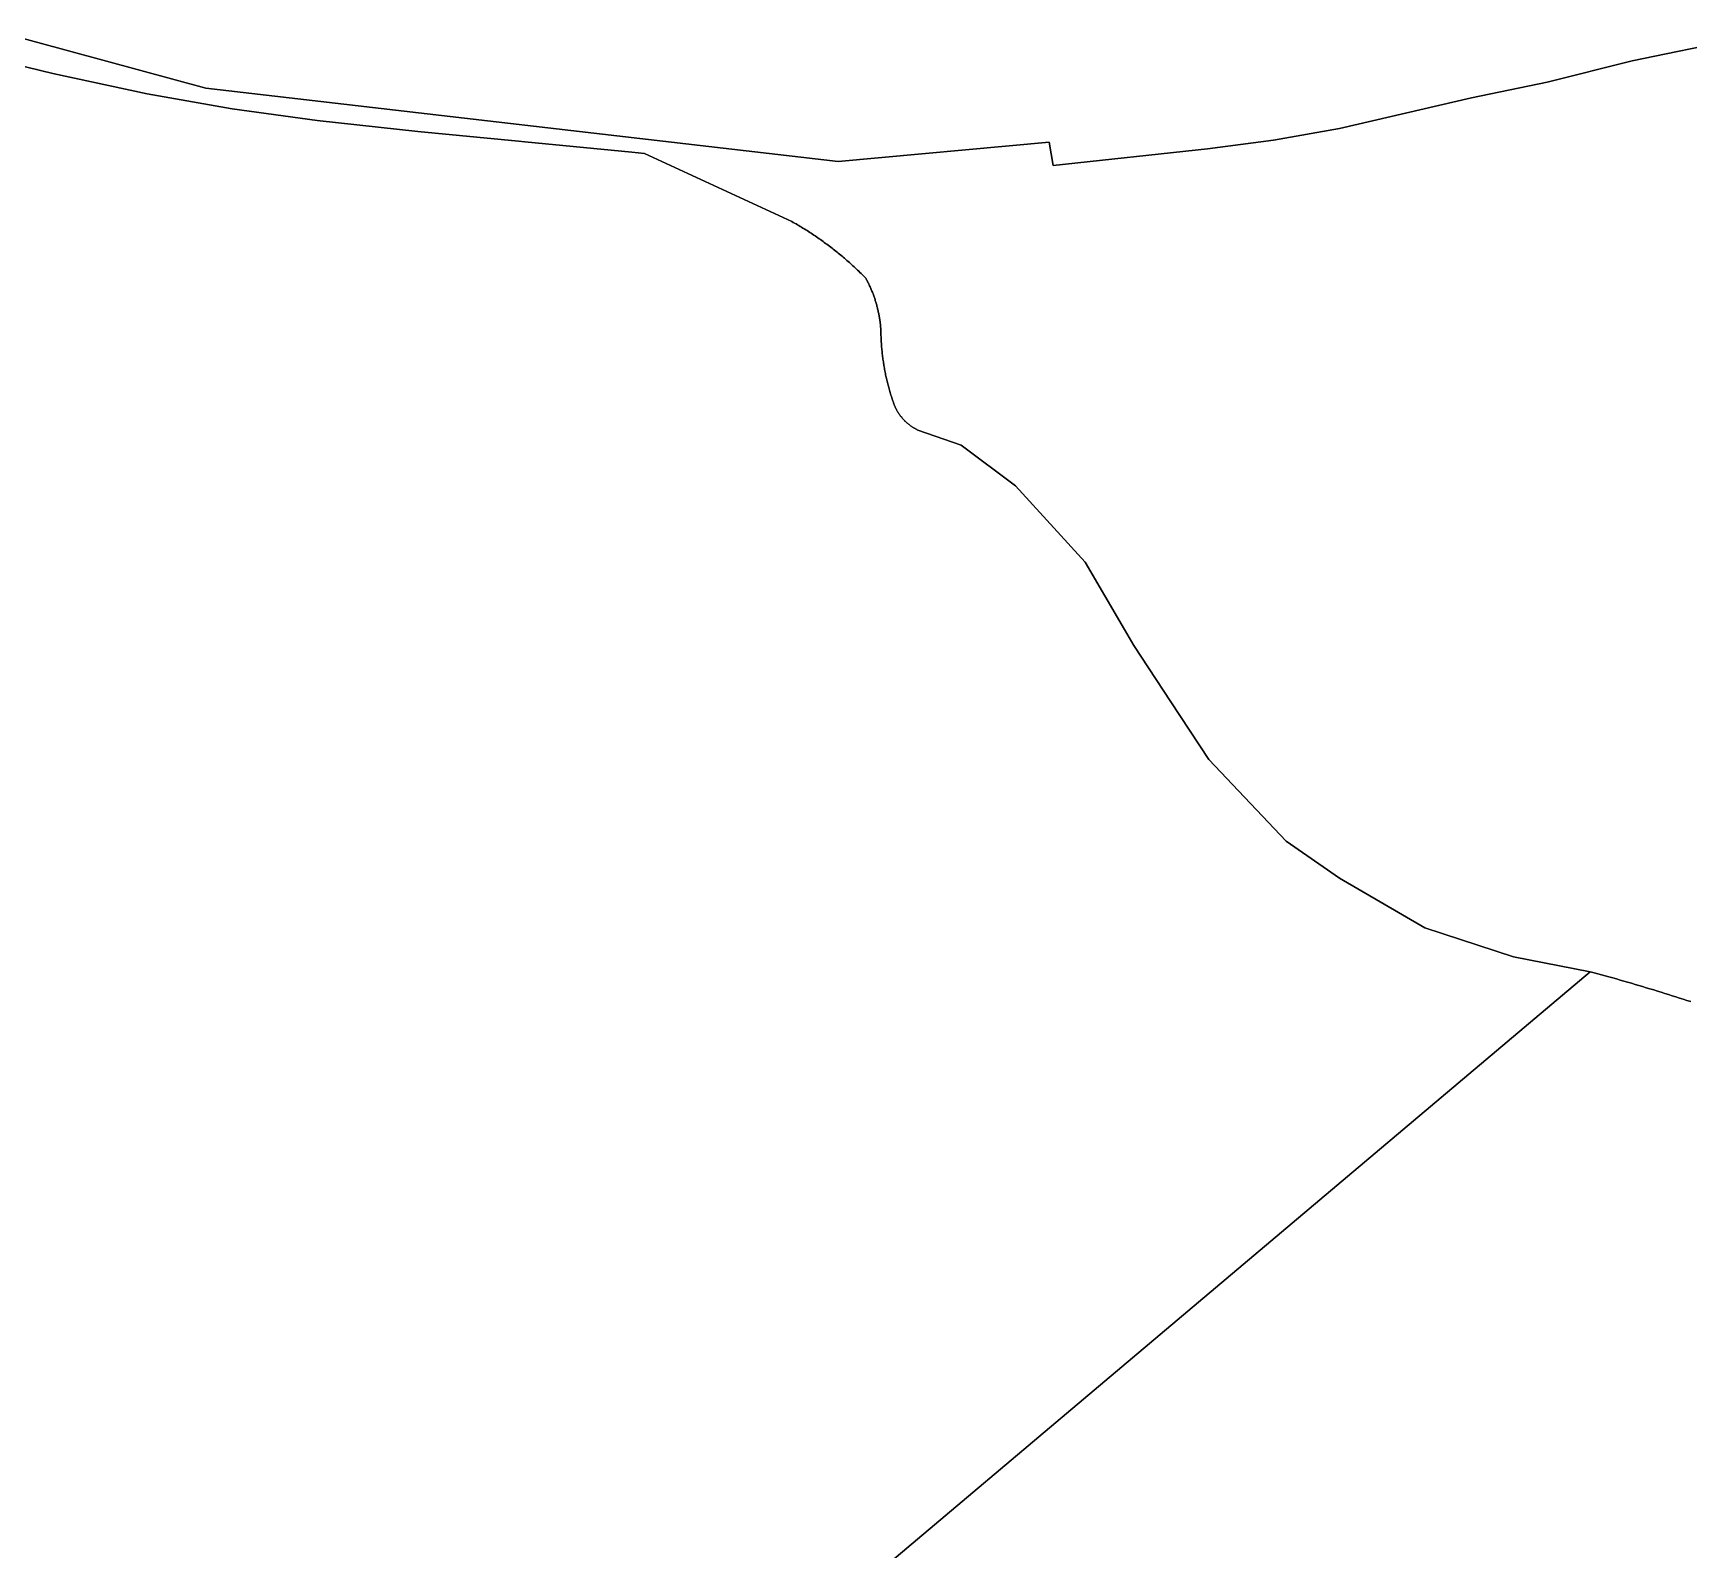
# Model space of a CAD drawing. Header units: inches. Extents: x 11258954 to 11313122, y 3645444 to 3695200.
# Drawn here: x 11297230 to 11297756, y 3668140 to 3668622 of the extents above; entities that cross this region are included whole.
import ezdxf

# ---------------------------------------------------------------- set-up
doc = ezdxf.new("R2010")
doc.units = ezdxf.units.IN
doc.header["$MEASUREMENT"] = 0
doc.layers.add('AnnexationHistory', color=183, linetype='Continuous')
doc.layers.add('ZipCode', color=108, linetype='Continuous')

msp = doc.modelspace()

# ---------------------------------------------------------------- linework, layer by layer
at = {"layer": 'AnnexationHistory'}
for points in [[(11297202, 3668617.25, 0), (11297236, 3668609, 0), (11297266, 3668602.5, 0), (11297293, 3668597.75, 0), (11297320, 3668594, 0), (11297352, 3668590.5, 0), (11297384, 3668587.5, 0), (11297386, 3668587.25, 0), (11297420, 3668584, 0), (11297422, 3668583.75, 0), (11297424.0795, 3668583.532, 0), (11297470.9095, 3668561.932, 0), (11297471.354, 3668561.6805, 0), (11297471.7975, 3668561.4265, 0), (11297472.2395, 3668561.17, 0), (11297472.68, 3668560.912, 0), (11297473.12, 3668560.6515, 0), (11297473.558, 3668560.389, 0), (11297473.995, 3668560.1245, 0), (11297474.431, 3668559.8575, 0), (11297474.8655, 3668559.589, 0), (11297475.2985, 3668559.318, 0), (11297475.7305, 3668559.045, 0), (11297476.161, 3668558.77, 0), (11297476.59, 3668558.493, 0), (11297477.018, 3668558.2135, 0), (11297477.4445, 3668557.9325, 0), (11297477.8695, 3668557.649, 0), (11297478.2935, 3668557.3635, 0), (11297478.716, 3668557.0765, 0), (11297479.137, 3668556.787, 0), (11297479.5565, 3668556.4955, 0), (11297479.9745, 3668556.202, 0), (11297480.3915, 3668555.9065, 0), (11297480.807, 3668555.609, 0), (11297481.2205, 3668555.3095, 0), (11297481.633, 3668555.008, 0), (11297482.044, 3668554.7045, 0), (11297482.4535, 3668554.399, 0), (11297482.862, 3668554.0915, 0), (11297483.2685, 3668553.7825, 0), (11297483.6735, 3668553.471, 0), (11297484.077, 3668553.1575, 0), (11297484.479, 3668552.8425, 0), (11297484.8795, 3668552.5255, 0), (11297485.2785, 3668552.2065, 0), (11297485.676, 3668551.8855, 0), (11297486.072, 3668551.5625, 0), (11297486.4665, 3668551.2375, 0), (11297486.859, 3668550.911, 0), (11297487.2505, 3668550.5825, 0), (11297487.64, 3668550.252, 0), (11297488.028, 3668549.9195, 0), (11297488.4145, 3668549.5855, 0), (11297488.7995, 3668549.249, 0), (11297489.1825, 3668548.9115, 0), (11297489.564, 3668548.5715, 0), (11297489.944, 3668548.23, 0), (11297490.322, 3668547.8865, 0), (11297490.699, 3668547.5415, 0), (11297491.0735, 3668547.194, 0), (11297491.447, 3668546.8455, 0), (11297491.8185, 3668546.4945, 0), (11297492.1885, 3668546.1425, 0), (11297492.5565, 3668545.788, 0), (11297492.923, 3668545.432, 0), (11297493.288, 3668545.0745, 0), (11297493.651, 3668544.715, 0), (11297494.012, 3668544.3535, 0), (11297494.3715, 3668543.9905, 0), (11297494.5205, 3668543.718, 0), (11297494.6675, 3668543.4445, 0), (11297494.8125, 3668543.1695, 0), (11297494.955, 3668542.894, 0), (11297495.0955, 3668542.617, 0), (11297495.2335, 3668542.3385, 0), (11297495.3695, 3668542.0595, 0), (11297495.5035, 3668541.779, 0), (11297495.635, 3668541.498, 0), (11297495.7645, 3668541.2155, 0), (11297495.8915, 3668540.932, 0), (11297496.0165, 3668540.648, 0), (11297496.139, 3668540.3625, 0), (11297496.2595, 3668540.076, 0), (11297496.378, 3668539.789, 0), (11297496.4935, 3668539.501, 0), (11297496.6075, 3668539.212, 0), (11297496.7185, 3668538.922, 0), (11297496.8275, 3668538.631, 0), (11297496.9345, 3668538.3395, 0), (11297497.039, 3668538.047, 0), (11297497.141, 3668537.7535, 0), (11297497.241, 3668537.4595, 0), (11297497.338, 3668537.1645, 0), (11297497.4335, 3668536.869, 0), (11297497.526, 3668536.5725, 0), (11297497.6165, 3668536.2755, 0), (11297497.705, 3668535.9775, 0), (11297497.7905, 3668535.679, 0), (11297497.874, 3668535.38, 0), (11297497.955, 3668535.08, 0), (11297498.034, 3668534.7795, 0), (11297498.11, 3668534.4785, 0), (11297498.184, 3668534.177, 0), (11297498.2555, 3668533.875, 0), (11297498.325, 3668533.572, 0), (11297498.3915, 3668533.2685, 0), (11297498.456, 3668532.965, 0), (11297498.518, 3668532.6605, 0), (11297498.5775, 3668532.356, 0), (11297498.635, 3668532.0505, 0), (11297498.6895, 3668531.745, 0), (11297498.742, 3668531.4385, 0), (11297498.792, 3668531.132, 0), (11297498.8395, 3668530.825, 0), (11297498.8845, 3668530.518, 0), (11297498.9275, 3668530.2105, 0), (11297498.9675, 3668529.9025, 0), (11297499.0055, 3668529.594, 0), (11297499.041, 3668529.2855, 0), (11297499.074, 3668528.9765, 0), (11297499.1045, 3668528.6675, 0), (11297499.1325, 3668528.3585, 0), (11297499.158, 3668528.049, 0), (11297499.181, 3668527.739, 0), (11297499.202, 3668527.429, 0), (11297499.2065, 3668527.0095, 0), (11297499.2135, 3668526.5895, 0), (11297499.2225, 3668526.1695, 0), (11297499.2345, 3668525.75, 0), (11297499.2485, 3668525.33, 0), (11297499.2655, 3668524.9105, 0), (11297499.2845, 3668524.491, 0), (11297499.306, 3668524.0715, 0), (11297499.3305, 3668523.6525, 0), (11297499.357, 3668523.2335, 0), (11297499.386, 3668522.8145, 0), (11297499.4175, 3668522.3955, 0), (11297499.451, 3668521.977, 0), (11297499.4875, 3668521.559, 0), (11297499.5265, 3668521.1405, 0), (11297499.5675, 3668520.723, 0), (11297499.6115, 3668520.305, 0), (11297499.6575, 3668519.888, 0), (11297499.706, 3668519.4705, 0), (11297499.7575, 3668519.054, 0), (11297499.811, 3668518.6375, 0), (11297499.8665, 3668518.221, 0), (11297499.925, 3668517.8055, 0), (11297499.986, 3668517.39, 0), (11297500.049, 3668516.9745, 0), (11297500.115, 3668516.56, 0), (11297500.183, 3668516.1455, 0), (11297500.2535, 3668515.7315, 0), (11297500.3265, 3668515.318, 0), (11297500.402, 3668514.905, 0), (11297500.48, 3668514.4925, 0), (11297500.56, 3668514.08, 0), (11297500.6425, 3668513.6685, 0), (11297500.7275, 3668513.257, 0), (11297500.815, 3668512.8465, 0), (11297500.905, 3668512.4365, 0), (11297500.9975, 3668512.0265, 0), (11297501.092, 3668511.6175, 0), (11297501.189, 3668511.209, 0), (11297501.2885, 3668510.801, 0), (11297501.3905, 3668510.3935, 0), (11297501.495, 3668509.987, 0), (11297501.6015, 3668509.5805, 0), (11297501.7105, 3668509.175, 0), (11297501.822, 3668508.7705, 0), (11297501.9355, 3668508.366, 0), (11297502.0515, 3668507.9625, 0), (11297502.17, 3668507.5595, 0), (11297502.291, 3668507.1575, 0), (11297502.4145, 3668506.756, 0), (11297502.54, 3668506.3555, 0), (11297502.668, 3668505.9555, 0), (11297502.798, 3668505.556, 0), (11297502.9305, 3668505.1575, 0), (11297503.0655, 3668504.76, 0), (11297503.203, 3668504.363, 0), (11297503.3425, 3668503.967, 0), (11297503.4115, 3668503.788, 0), (11297503.4825, 3668503.61, 0), (11297503.556, 3668503.433, 0), (11297503.632, 3668503.2565, 0), (11297503.7095, 3668503.0815, 0), (11297503.79, 3668502.907, 0), (11297503.8725, 3668502.734, 0), (11297503.957, 3668502.5615, 0), (11297504.0435, 3668502.3905, 0), (11297504.1325, 3668502.2205, 0), (11297504.2235, 3668502.052, 0), (11297504.3165, 3668501.884, 0), (11297504.412, 3668501.7175, 0), (11297504.5095, 3668501.5525, 0), (11297504.609, 3668501.3885, 0), (11297504.7105, 3668501.226, 0), (11297504.814, 3668501.0645, 0), (11297504.92, 3668500.9045, 0), (11297505.0275, 3668500.7455, 0), (11297505.137, 3668500.588, 0), (11297505.249, 3668500.432, 0), (11297505.3625, 3668500.2775, 0), (11297505.478, 3668500.1245, 0), (11297505.5955, 3668499.973, 0), (11297505.715, 3668499.823, 0), (11297505.8365, 3668499.6745, 0), (11297505.9595, 3668499.5275, 0), (11297506.0845, 3668499.382, 0), (11297506.2115, 3668499.238, 0), (11297506.3405, 3668499.096, 0), (11297506.471, 3668498.9555, 0), (11297506.603, 3668498.8165, 0), (11297506.737, 3668498.679, 0), (11297506.873, 3668498.5435, 0), (11297507.0105, 3668498.41, 0), (11297507.1495, 3668498.278, 0), (11297507.2905, 3668498.1475, 0), (11297507.433, 3668498.019, 0), (11297507.577, 3668497.8925, 0), (11297507.7225, 3668497.768, 0), (11297507.87, 3668497.645, 0), (11297508.0185, 3668497.524, 0), (11297508.169, 3668497.4045, 0), (11297508.3205, 3668497.2875, 0), (11297508.474, 3668497.172, 0), (11297508.629, 3668497.0585, 0), (11297508.785, 3668496.9475, 0), (11297508.9425, 3668496.838, 0), (11297509.1015, 3668496.7305, 0), (11297509.2615, 3668496.625, 0), (11297509.4235, 3668496.522, 0), (11297509.586, 3668496.4205, 0), (11297509.7505, 3668496.3215, 0), (11297509.916, 3668496.2245, 0), (11297510.0825, 3668496.1295, 0), (11297510.2505, 3668496.0365, 0), (11297510.4195, 3668495.9455, 0), (11297510.5895, 3668495.857, 0), (11297510.7605, 3668495.7705, 0), (11297510.933, 3668495.6865, 0), (11297524.734, 3668490.856, 0), (11297542, 3668478, 0), (11297564.1485, 3668453.654, 0), (11297576.6555, 3668432.2985, 0), (11297579.643, 3668427.198, 0), (11297591.346, 3668409.313, 0), (11297603.4615, 3668390.934, 0), (11297628.022, 3668364.9725, 0), (11297645, 3668353.269, 0), (11297672.1155, 3668337.5275, 0), (11297700.2895, 3668328.2135, 0), (11297724.7145, 3668323.522, 0), (11297341, 3668000, 0)], [(11297756.631, 3668314.0215, 0), (11297755.4585, 3668314.4035, 0), (11297754.285, 3668314.7835, 0), (11297753.1105, 3668315.161, 0), (11297751.9355, 3668315.536, 0), (11297750.7595, 3668315.909, 0), (11297749.583, 3668316.2795, 0), (11297748.406, 3668316.648, 0), (11297747.228, 3668317.014, 0), (11297746.049, 3668317.3775, 0), (11297744.87, 3668317.7385, 0), (11297743.6895, 3668318.0975, 0), (11297742.509, 3668318.454, 0), (11297741.327, 3668318.8085, 0), (11297740.145, 3668319.1605, 0), (11297738.962, 3668319.51, 0), (11297737.7785, 3668319.857, 0), (11297736.594, 3668320.202, 0), (11297735.409, 3668320.5445, 0), (11297734.2235, 3668320.885, 0), (11297733.037, 3668321.2225, 0), (11297731.85, 3668321.558, 0), (11297730.6625, 3668321.8915, 0), (11297729.474, 3668322.222, 0), (11297728.285, 3668322.5505, 0), (11297727.0955, 3668322.8765, 0), (11297725.9055, 3668323.2005, 0), (11297724.7145, 3668323.522, 0), (11297700.2895, 3668328.2135, 0), (11297672.1155, 3668337.5275, 0), (11297645, 3668353.269, 0), (11297628.022, 3668364.9725, 0), (11297603.4615, 3668390.934, 0), (11297591.346, 3668409.313, 0), (11297579.643, 3668427.198, 0), (11297576.6555, 3668432.2985, 0), (11297564.1485, 3668453.654, 0), (11297542, 3668478, 0), (11297524.734, 3668490.856, 0), (11297510.933, 3668495.6865, 0), (11297510.7605, 3668495.7705, 0), (11297510.5895, 3668495.857, 0), (11297510.4195, 3668495.9455, 0), (11297510.2505, 3668496.0365, 0), (11297510.0825, 3668496.1295, 0), (11297509.916, 3668496.2245, 0), (11297509.7505, 3668496.3215, 0), (11297509.586, 3668496.4205, 0), (11297509.4235, 3668496.522, 0), (11297509.2615, 3668496.625, 0), (11297509.1015, 3668496.7305, 0), (11297508.9425, 3668496.838, 0), (11297508.785, 3668496.9475, 0), (11297508.629, 3668497.0585, 0), (11297508.474, 3668497.172, 0), (11297508.3205, 3668497.2875, 0), (11297508.169, 3668497.4045, 0), (11297508.0185, 3668497.524, 0), (11297507.87, 3668497.645, 0), (11297507.7225, 3668497.768, 0), (11297507.577, 3668497.8925, 0), (11297507.433, 3668498.019, 0), (11297507.2905, 3668498.1475, 0), (11297507.1495, 3668498.278, 0), (11297507.0105, 3668498.41, 0), (11297506.873, 3668498.5435, 0), (11297506.737, 3668498.679, 0), (11297506.603, 3668498.8165, 0), (11297506.471, 3668498.9555, 0), (11297506.3405, 3668499.096, 0), (11297506.2115, 3668499.238, 0), (11297506.0845, 3668499.382, 0), (11297505.9595, 3668499.5275, 0), (11297505.8365, 3668499.6745, 0), (11297505.715, 3668499.823, 0), (11297505.5955, 3668499.973, 0), (11297505.478, 3668500.1245, 0), (11297505.3625, 3668500.2775, 0), (11297505.249, 3668500.432, 0), (11297505.137, 3668500.588, 0), (11297505.0275, 3668500.7455, 0), (11297504.92, 3668500.9045, 0), (11297504.814, 3668501.0645, 0), (11297504.7105, 3668501.226, 0), (11297504.609, 3668501.3885, 0), (11297504.5095, 3668501.5525, 0), (11297504.412, 3668501.7175, 0), (11297504.3165, 3668501.884, 0), (11297504.2235, 3668502.052, 0), (11297504.1325, 3668502.2205, 0), (11297504.0435, 3668502.3905, 0), (11297503.957, 3668502.5615, 0), (11297503.8725, 3668502.734, 0), (11297503.79, 3668502.907, 0), (11297503.7095, 3668503.0815, 0), (11297503.632, 3668503.2565, 0), (11297503.556, 3668503.433, 0), (11297503.4825, 3668503.61, 0), (11297503.4115, 3668503.788, 0), (11297503.3425, 3668503.967, 0), (11297503.203, 3668504.363, 0), (11297503.0655, 3668504.76, 0), (11297502.9305, 3668505.1575, 0), (11297502.798, 3668505.556, 0), (11297502.668, 3668505.9555, 0), (11297502.54, 3668506.3555, 0), (11297502.4145, 3668506.756, 0), (11297502.291, 3668507.1575, 0), (11297502.17, 3668507.5595, 0), (11297502.0515, 3668507.9625, 0), (11297501.9355, 3668508.366, 0), (11297501.822, 3668508.7705, 0), (11297501.7105, 3668509.175, 0), (11297501.6015, 3668509.5805, 0), (11297501.495, 3668509.987, 0), (11297501.3905, 3668510.3935, 0), (11297501.2885, 3668510.801, 0), (11297501.189, 3668511.209, 0), (11297501.092, 3668511.6175, 0), (11297500.9975, 3668512.0265, 0), (11297500.905, 3668512.4365, 0), (11297500.815, 3668512.8465, 0), (11297500.7275, 3668513.257, 0), (11297500.6425, 3668513.6685, 0), (11297500.56, 3668514.08, 0), (11297500.48, 3668514.4925, 0), (11297500.402, 3668514.905, 0), (11297500.3265, 3668515.318, 0), (11297500.2535, 3668515.7315, 0), (11297500.183, 3668516.1455, 0), (11297500.115, 3668516.56, 0), (11297500.049, 3668516.9745, 0), (11297499.986, 3668517.39, 0), (11297499.925, 3668517.8055, 0), (11297499.8665, 3668518.221, 0), (11297499.811, 3668518.6375, 0), (11297499.7575, 3668519.054, 0), (11297499.706, 3668519.4705, 0), (11297499.6575, 3668519.888, 0), (11297499.6115, 3668520.305, 0), (11297499.5675, 3668520.723, 0), (11297499.5265, 3668521.1405, 0), (11297499.4875, 3668521.559, 0), (11297499.451, 3668521.977, 0), (11297499.4175, 3668522.3955, 0), (11297499.386, 3668522.8145, 0), (11297499.357, 3668523.2335, 0), (11297499.3305, 3668523.6525, 0), (11297499.306, 3668524.0715, 0), (11297499.2845, 3668524.491, 0), (11297499.2655, 3668524.9105, 0), (11297499.2485, 3668525.33, 0), (11297499.2345, 3668525.75, 0), (11297499.2225, 3668526.1695, 0), (11297499.2135, 3668526.5895, 0), (11297499.2065, 3668527.0095, 0), (11297499.202, 3668527.429, 0), (11297499.181, 3668527.739, 0), (11297499.158, 3668528.049, 0), (11297499.1325, 3668528.3585, 0), (11297499.1045, 3668528.6675, 0), (11297499.074, 3668528.9765, 0), (11297499.041, 3668529.2855, 0), (11297499.0055, 3668529.594, 0), (11297498.9675, 3668529.9025, 0), (11297498.9275, 3668530.2105, 0), (11297498.8845, 3668530.518, 0), (11297498.8395, 3668530.825, 0), (11297498.792, 3668531.132, 0), (11297498.742, 3668531.4385, 0), (11297498.6895, 3668531.745, 0), (11297498.635, 3668532.0505, 0), (11297498.5775, 3668532.356, 0), (11297498.518, 3668532.6605, 0), (11297498.456, 3668532.965, 0), (11297498.3915, 3668533.2685, 0), (11297498.325, 3668533.572, 0), (11297498.2555, 3668533.875, 0), (11297498.184, 3668534.177, 0), (11297498.11, 3668534.4785, 0), (11297498.034, 3668534.7795, 0), (11297497.955, 3668535.08, 0), (11297497.874, 3668535.38, 0), (11297497.7905, 3668535.679, 0), (11297497.705, 3668535.9775, 0), (11297497.6165, 3668536.2755, 0), (11297497.526, 3668536.5725, 0), (11297497.4335, 3668536.869, 0), (11297497.338, 3668537.1645, 0), (11297497.241, 3668537.4595, 0), (11297497.141, 3668537.7535, 0), (11297497.039, 3668538.047, 0), (11297496.9345, 3668538.3395, 0), (11297496.8275, 3668538.631, 0), (11297496.7185, 3668538.922, 0), (11297496.6075, 3668539.212, 0), (11297496.4935, 3668539.501, 0), (11297496.378, 3668539.789, 0), (11297496.2595, 3668540.076, 0), (11297496.139, 3668540.3625, 0), (11297496.0165, 3668540.648, 0), (11297495.8915, 3668540.932, 0), (11297495.7645, 3668541.2155, 0), (11297495.635, 3668541.498, 0), (11297495.5035, 3668541.779, 0), (11297495.3695, 3668542.0595, 0), (11297495.2335, 3668542.3385, 0), (11297495.0955, 3668542.617, 0), (11297494.955, 3668542.894, 0), (11297494.8125, 3668543.1695, 0), (11297494.6675, 3668543.4445, 0), (11297494.5205, 3668543.718, 0), (11297494.3715, 3668543.9905, 0), (11297494.012, 3668544.3535, 0), (11297493.651, 3668544.715, 0), (11297493.288, 3668545.0745, 0), (11297492.923, 3668545.432, 0), (11297492.5565, 3668545.788, 0), (11297492.1885, 3668546.1425, 0), (11297491.8185, 3668546.4945, 0), (11297491.447, 3668546.8455, 0), (11297491.0735, 3668547.194, 0), (11297490.699, 3668547.5415, 0), (11297490.322, 3668547.8865, 0), (11297489.944, 3668548.23, 0), (11297489.564, 3668548.5715, 0), (11297489.1825, 3668548.9115, 0), (11297488.7995, 3668549.249, 0), (11297488.4145, 3668549.5855, 0), (11297488.028, 3668549.9195, 0), (11297487.64, 3668550.252, 0), (11297487.2505, 3668550.5825, 0), (11297486.859, 3668550.911, 0), (11297486.4665, 3668551.2375, 0), (11297486.072, 3668551.5625, 0), (11297485.676, 3668551.8855, 0), (11297485.2785, 3668552.2065, 0), (11297484.8795, 3668552.5255, 0), (11297484.479, 3668552.8425, 0), (11297484.077, 3668553.1575, 0), (11297483.6735, 3668553.471, 0), (11297483.2685, 3668553.7825, 0), (11297482.862, 3668554.0915, 0), (11297482.4535, 3668554.399, 0), (11297482.044, 3668554.7045, 0), (11297481.633, 3668555.008, 0), (11297481.2205, 3668555.3095, 0), (11297480.807, 3668555.609, 0), (11297480.3915, 3668555.9065, 0), (11297479.9745, 3668556.202, 0), (11297479.5565, 3668556.4955, 0), (11297479.137, 3668556.787, 0), (11297478.716, 3668557.0765, 0), (11297478.2935, 3668557.3635, 0), (11297477.8695, 3668557.649, 0), (11297477.4445, 3668557.9325, 0), (11297477.018, 3668558.2135, 0), (11297476.59, 3668558.493, 0), (11297476.161, 3668558.77, 0), (11297475.7305, 3668559.045, 0), (11297475.2985, 3668559.318, 0), (11297474.8655, 3668559.589, 0), (11297474.431, 3668559.8575, 0), (11297473.995, 3668560.1245, 0), (11297473.558, 3668560.389, 0), (11297473.12, 3668560.6515, 0), (11297472.68, 3668560.912, 0), (11297472.2395, 3668561.17, 0), (11297471.7975, 3668561.4265, 0), (11297471.354, 3668561.6805, 0), (11297470.9095, 3668561.932, 0), (11297424.0795, 3668583.532, 0), (11297422, 3668583.75, 0), (11297420, 3668584, 0), (11297386, 3668587.25, 0), (11297384, 3668587.5, 0), (11297352, 3668590.5, 0), (11297320, 3668594, 0), (11297293, 3668597.75, 0), (11297266, 3668602.5, 0), (11297236, 3668609, 0), (11297202, 3668617.25, 0)], [(11297341, 3668000, 0), (11297724.7145, 3668323.522, 0), (11297725.9055, 3668323.2005, 0), (11297727.0955, 3668322.8765, 0), (11297728.285, 3668322.5505, 0), (11297729.474, 3668322.222, 0), (11297730.6625, 3668321.8915, 0), (11297731.85, 3668321.558, 0), (11297733.037, 3668321.2225, 0), (11297734.2235, 3668320.885, 0), (11297735.409, 3668320.5445, 0), (11297736.594, 3668320.202, 0), (11297737.7785, 3668319.857, 0), (11297738.962, 3668319.51, 0), (11297740.145, 3668319.1605, 0), (11297741.327, 3668318.8085, 0), (11297742.509, 3668318.454, 0), (11297743.6895, 3668318.0975, 0), (11297744.87, 3668317.7385, 0), (11297746.049, 3668317.3775, 0), (11297747.228, 3668317.014, 0), (11297748.406, 3668316.648, 0), (11297749.583, 3668316.2795, 0), (11297750.7595, 3668315.909, 0), (11297751.9355, 3668315.536, 0), (11297753.1105, 3668315.161, 0), (11297754.285, 3668314.7835, 0), (11297755.4585, 3668314.4035, 0), (11297756.631, 3668314.0215, 0)]]:
    msp.add_polyline3d(points, dxfattribs=at)
at = {"layer": 'ZipCode'}
for points in [[(11297771, 3668619.75, 0), (11297738, 3668613, 0), (11297711, 3668606.25, 0), (11297687, 3668601.25, 0), (11297645, 3668591.5, 0), (11297624, 3668587.75, 0), (11297603, 3668585, 0), (11297554, 3668579.75, 0), (11297552.718, 3668587.211, 0), (11297485.608, 3668580.966, 0), (11297284.613, 3668604.3405, 0), (11297220.2945, 3668621.8155, 0)], [(11297220.2945, 3668621.8155, 0), (11297284.613, 3668604.3405, 0), (11297485.608, 3668580.966, 0), (11297552.718, 3668587.211, 0), (11297554, 3668579.75, 0), (11297603, 3668585, 0), (11297624, 3668587.75, 0), (11297645, 3668591.5, 0), (11297687, 3668601.25, 0), (11297711, 3668606.25, 0), (11297738, 3668613, 0), (11297771, 3668619.75, 0)]]:
    msp.add_polyline3d(points, dxfattribs=at)

doc.saveas('drawing.dxf')
